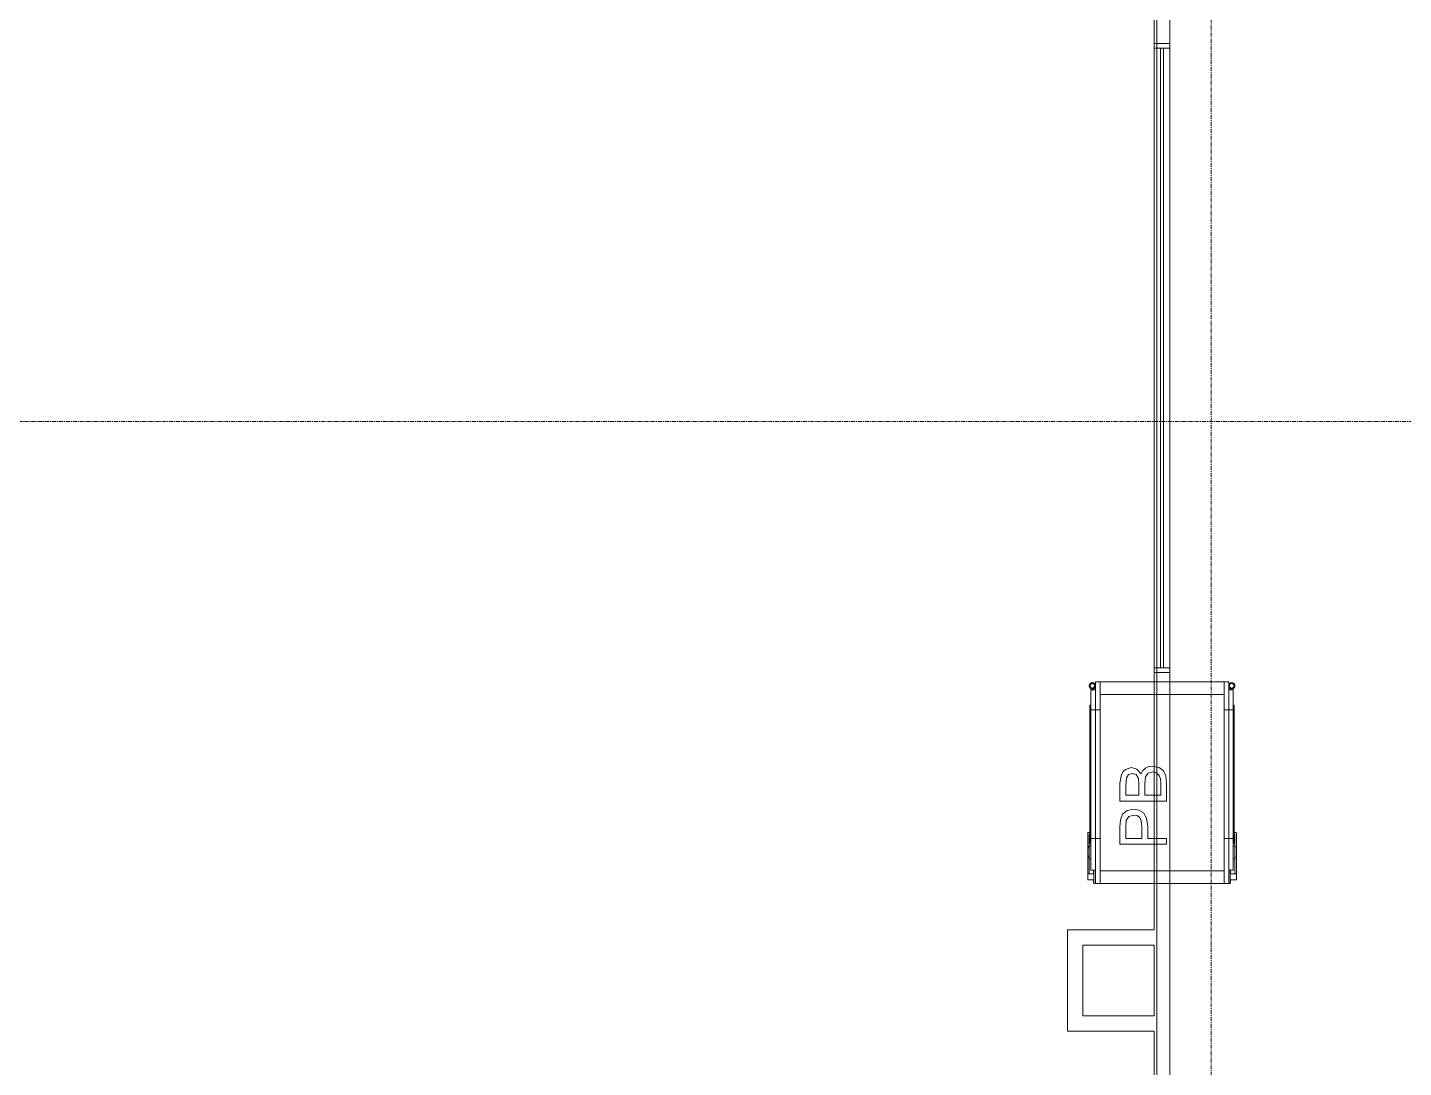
# Model space of a CAD drawing. Header units: millimetres. Extents: x -21807 to 26525, y -2564 to 60640.
# Drawn here: x -619 to 3822, y 49352 to 52708 of the extents above; entities that cross this region are included whole.
import ezdxf

# ---------------------------------------------------------------- set-up
doc = ezdxf.new("R2010")
doc.units = ezdxf.units.MM
doc.linetypes.add('Grid Line', pattern=[22.225, 12.7, -3.175, 3.175, -3.175])
for name, color, linetype, lineweight in [('A-DETL-THIN', 7, 'Continuous', 9), ('A-WALL', 7, 'Continuous', 9), ('S-GRID', 7, 'Continuous', 9)]:
    doc.layers.add(name, color=color, linetype=linetype, lineweight=lineweight)
doc.layers.add('A-GLAZ', color=7, linetype='Continuous', lineweight=9, true_color=0x00007f)

# ---------------------------------------------------------------- blocks, each defined once
blk = doc.blocks.new('AK_OViewTuongPanel - 2000x1200-V7-MẶT BẰNG PHÂN VÙNG ÁP SUẤT')
at = {"layer": 'A-GLAZ', "color": 9, "lineweight": 13, "true_color": 0xaaaad4}
for p, q in [((-1015, 25), (-1015, -16.4)), ((-1000, 25), (-1015, 25)), ((-1000, -16.4), (-1000, 25)), ((1000, 25), (-1000, 25)), ((1000, 5), (-1000, 5)), ((-1000, 5), (-1000, -5)), ((1015, 25), (1000, 25)), ((1000, 25), (1000, -16.4)), ((1000, -5), (1000, 5)), ((1015, -16.4), (1015, 25)), ((-1000, -5), (1000, -5))]:
    blk.add_line(p, q, dxfattribs=at)
at = {"layer": 'A-GLAZ', "color": 7, "lineweight": 13, "true_color": 0xececf5}
for p, q in [((-1015, -16.4), (-1015, 25)), ((-1000, -5), (-1000, 5)), ((-1000, 5), (-1000, -5)), ((1000, 5), (1000, -5)), ((1000, -5), (1000, 5)), ((1015, 25), (1015, -16.4)), ((-1000, -25), (-1015, -25)), ((-1000, -16.4), (-1000, -25)), ((1000, -25), (1000, -16.4)), ((1015, -25), (1000, -25))]:
    blk.add_line(p, q, dxfattribs=at)
at = {"layer": 'A-GLAZ', "color": 254, "lineweight": 13, "true_color": 0xe0e0ef}
for p, q in [((-1015, 25), (-1000, 25)), ((-1000, 25), (-1000, 5)), ((1000, 25), (1015, 25)), ((1000, 5), (1000, 25)), ((-1000, -5), (-1000, -16.4)), ((1000, -25), (-1000, -25)), ((1000, -16.4), (1000, -5))]:
    blk.add_line(p, q, dxfattribs=at)
at = {"layer": 'A-GLAZ', "color": 254, "lineweight": 13, "true_color": 0xcccce5}
for p, q in [((-1000, 25), (1000, 25)), ((-1000, 5), (1000, 5)), ((-1015, -16.4), (-1015, -25)), ((-1015, -25), (-1000, -25)), ((1000, -5), (-1000, -5)), ((-1000, -25), (-1000, -16.4)), ((-1000, -25), (1000, -25)), ((1000, -16.4), (1000, -25)), ((1000, -25), (1015, -25)), ((1015, -25), (1015, -16.4))]:
    blk.add_line(p, q, dxfattribs=at)
at = {"layer": 'A-GLAZ', "color": 7, "lineweight": 13, "true_color": 0xf3f3f9}
for p, q in [((-1015, -25), (-1015, -16.4)), ((1015, -16.4), (1015, -25))]:
    blk.add_line(p, q, dxfattribs=at)
blk = doc.blocks.new('Passbox - KT 500x500x400-V21-MẶT BẰNG PHÂN VÙNG ÁP SUẤT')
at = {"layer": 'A-GLAZ', "color": 254, "lineweight": 13, "true_color": 0xe0e0ef}
for p, q in [((-294.1, 240), (-314.1, 240)), ((-314.1, 220), (-314.1, 240)), ((-294.1, 240), (-294.1, 235)), ((-294.1, 240), (-163, 240)), ((-245.8, 235), (-294.1, 235)), ((-294.1, 235), (-294.1, 220)), ((-245.8, 230), (-282.6, 230)), ((-282.6, 220), (-282.6, 230)), ((-245.8, 235), (-203.4, 235)), ((-245.8, 230), (-245.8, 235)), ((-203.4, 230), (-245.8, 230)), ((-240.7, 236.3), (-242.1, 236.3)), ((-242.1, 236.3), (-240.7, 236.3)), ((-242.1, 235), (-242.1, 236.3)), ((-240.7, 235), (-242.1, 235)), ((-242.1, 235), (-240.7, 235)), ((-237.9, 236.3), (-240.7, 236.3)), ((-240.7, 236.3), (-237.9, 236.3)), ((-240.7, 235), (-240.7, 236.3)), ((-240.7, 235), (-240.7, 236.3)), ((-237.9, 235), (-240.7, 235)), ((-240.7, 235), (-237.9, 235)), ((-237.9, 236.3), (-236.5, 236.3)), ((-236.5, 236.3), (-237.9, 236.3)), ((-237.9, 236.3), (-237.9, 235)), ((-237.9, 235), (-237.9, 236.3)), ((-237.9, 235), (-236.5, 235)), ((-236.5, 235), (-237.9, 235)), ((-236.5, 235), (-236.5, 236.3)), ((-210.3, 236.3), (-211.8, 236.3)), ((-211.8, 236.3), (-210.3, 236.3)), ((-211.8, 235), (-211.8, 236.3)), ((-210.3, 235), (-211.8, 235)), ((-211.8, 235), (-210.3, 235)), ((-210.3, 236.3), (-207.5, 236.3)), ((-207.5, 236.3), (-210.3, 236.3)), ((-210.3, 236.3), (-210.3, 235)), ((-210.3, 235), (-210.3, 236.3)), ((-210.3, 235), (-207.5, 235)), ((-207.5, 235), (-210.3, 235)), ((-207.5, 236.3), (-206.1, 236.3)), ((-206.1, 236.3), (-207.5, 236.3)), ((-207.5, 235), (-207.5, 236.3)), ((-207.5, 235), (-207.5, 236.3)), ((-207.5, 235), (-206.1, 235)), ((-206.1, 235), (-207.5, 235)), ((-206.1, 235), (-206.1, 236.3)), ((-168, 235), (-203.4, 235)), ((-203.4, 235), (-203.4, 230)), ((-193, 230), (-203.4, 230)), ((-195, 230), (-177.4, 230)), ((-195, 230), (-193, 230)), ((-187, 233), (-193, 233)), ((-180.3, 233), (-187, 233)), ((-178.5, 233), (-180, 233)), ((-180, 233), (-178.5, 233)), ((-180, 232.2), (-180, 200)), ((-157.5, 233), (-177.7, 233)), ((-177.7, 233), (-174, 233)), ((-177.4, 230), (-165, 230)), ((-174, 233), (-157.5, 233)), ((-165, 230), (-150.5, 230)), ((-161, 238), (-161, 233)), ((-135, 233), (-157.5, 233)), ((-157.5, 233), (-146.6, 233)), ((-150.5, 230), (-135, 230)), ((-146.6, 233), (-135, 233)), ((-135, 233), (190, 233)), ((190, 233), (-135, 233)), ((190, 230), (-135, 230)), ((232.7, 233), (190, 233)), ((190, 233), (201.6, 233)), ((190, 230), (205.5, 230)), ((201.6, 233), (232.7, 233)), ((205.5, 230), (220, 230)), ((220, 230), (250, 230)), ((235, 233), (233.5, 233)), ((233.5, 233), (235, 233)), ((235, 230.8), (235, 233)), ((235, 200), (235, 230)), ((248, 233), (235.3, 233)), ((248, 230), (250, 230)), ((300, 230), (248, 230)), ((300, 230), (300, 215)), ((-314.1, 220), (-325, 220)), ((-325, 215), (-325, 220)), ((-282.6, 215), (-325, 215)), ((-325, 200), (-325, 215)), ((-325, 200), (-325, 25)), ((-320.7, 220), (-322.1, 220)), ((-322.1, 220), (-320.7, 220)), ((-320.7, 220), (-322.1, 220)), ((-322.1, 220), (-320.7, 220)), ((-317.9, 220), (-320.7, 220)), ((-320.7, 220), (-317.9, 220)), ((-317.9, 220), (-320.7, 220)), ((-320.7, 220), (-317.9, 220)), ((-317.9, 220), (-316.5, 220)), ((-316.5, 220), (-317.9, 220)), ((-317.9, 220), (-316.5, 220)), ((-316.5, 220), (-317.9, 220)), ((-294.1, 220), (-314.1, 220)), ((-282.6, 220), (-294.1, 220)), ((-290.3, 220), (-291.8, 220)), ((-291.8, 220), (-290.3, 220)), ((-290.3, 220), (-291.8, 220)), ((-291.8, 220), (-290.3, 220)), ((-290.3, 220), (-287.5, 220)), ((-287.5, 220), (-290.3, 220)), ((-290.3, 220), (-287.5, 220)), ((-287.5, 220), (-290.3, 220)), ((-287.5, 220), (-286.1, 220)), ((-286.1, 220), (-287.5, 220)), ((-287.5, 220), (-286.1, 220)), ((-286.1, 220), (-287.5, 220)), ((-285, 200), (-285, 25)), ((-285, 200), (-285, 25)), ((-282.6, 215), (-282.6, 220)), ((300, 215), (-282.6, 215)), ((285, 200), (285, 25)), ((285, 25), (285, 200)), ((325, 215), (300, 215)), ((325, 215), (325, 200)), ((325, 200), (325, 25)), ((-198.5, 25), (-198.5, 135.8)), ((-198.5, 135.8), (-142.7, 135.8)), ((-142.7, 135.8), (-120.2, 134.4)), ((-120.2, 134.4), (-101.9, 127.4)), ((-59.6, 25), (-59.6, 135.8)), ((-59.6, 135.8), (-2.1, 135.8)), ((-2.1, 135.8), (26, 131.4)), ((-140.8, 117), (-179.7, 117)), ((-179.7, 117), (-179.7, 65.2)), ((-121.9, 115.7), (-140.8, 117)), ((-109.2, 107.2), (-121.9, 115.7)), ((-104.4, 91.6), (-109.2, 107.2)), ((-106.4, 80.5), (-104.4, 91.6)), ((-101.9, 127.4), (-90, 112.8)), ((-90, 112.8), (-85.5, 92.3)), ((-85.5, 92.3), (-88.6, 74.5)), ((-9, 117), (-40.8, 117)), ((-40.8, 117), (-40.8, 74.6)), ((15.2, 115), (-9, 117)), ((26, 107.8), (15.2, 115)), ((25.8, 83.2), (29.8, 95.5)), ((26, 131.4), (35.5, 125.8)), ((29.8, 95.5), (26, 107.8)), ((35.5, 125.8), (42.7, 117.8)), ((42.7, 117.8), (48.7, 98.5)), ((48.7, 98.5), (43.6, 80.9)), ((-179.7, 65.2), (-140.3, 65.2)), ((-141.4, 46.4), (-179.7, 46.4)), ((-179.7, 46.4), (-179.7, 25)), ((-114.7, 49.7), (-141.4, 46.4)), ((-140.3, 65.2), (-123.6, 66.9)), ((-123.6, 66.9), (-112.6, 72.1)), ((-97.7, 59.7), (-114.7, 49.7)), ((-112.6, 72.1), (-106.4, 80.5)), ((-88.6, 74.5), (-97.7, 59.7)), ((-40.8, 74.6), (-6.4, 74.6)), ((-4, 55.8), (-40.8, 55.8)), ((-40.8, 55.8), (-40.8, 25)), ((-6.4, 74.6), (13.7, 76.3)), ((19.3, 53.3), (-4, 55.8)), ((13.7, 76.3), (25.8, 83.2)), ((30.9, 44.5), (19.3, 53.3)), ((43.6, 80.9), (28.3, 67.6)), ((28.3, 67.6), (39, 62)), ((34.5, 29.9), (30.9, 44.5)), ((39, 62), (46.9, 53.5)), ((46.9, 53.5), (51.8, 42.7)), ((-325, 16.4), (-325, 25)), ((-325, 16), (-325, -25)), ((-285, 16.4), (-285, -25)), ((-285, 16.4), (-285, -25)), ((-198.5, 25), (-198.5, 16.4)), ((-198.5, -14.8), (-198.5, 16.4)), ((-179.7, 16.4), (-179.7, 25)), ((-179.7, 16.4), (-179.7, -14.8)), ((-59.6, 25), (-59.6, 16.4)), ((-59.6, -14.8), (-59.6, 16.4)), ((-40.8, 16.4), (-40.8, 25)), ((-40.8, 16.4), (-40.8, 4)), ((-40.8, 4), (-2.2, 4)), ((-2.2, 4), (11.8, 4.7)), ((11.8, 4.7), (23.6, 8.8)), ((23.6, 8.8), (30.7, 16.4)), ((33.4, 25), (31.5, 17.2)), ((33.4, 25), (34.5, 29.9)), ((48.9, 9.8), (38, -4.6)), ((50.4, 16.4), (48.9, 9.8)), ((50.4, 16.4), (52.3, 25)), ((51.8, 42.7), (53.4, 30.1)), ((53.4, 30.1), (52.3, 25)), ((285, 16.4), (285, -25)), ((285, -25), (285, 16.4)), ((325, 25), (325, 16.4)), ((325, 16.4), (325, -25)), ((-179.7, -14.8), (-198.5, -14.8)), ((-2.6, -14.8), (-59.6, -14.8)), ((21.6, -12.2), (-2.6, -14.8)), ((38, -4.6), (21.6, -12.2)), ((-285, -200), (-325, -200)), ((-325, -200), (-285, -200)), ((-282.6, -215), (-325, -215)), ((-325, -215), (-180, -215)), ((-294.1, -220), (-314.1, -220)), ((-314.1, -220), (-294.1, -220)), ((-285, -200), (285, -200)), ((-180, -200), (-285, -200)), ((-282.6, -215), (-282.6, -220)), ((-180, -215), (-282.6, -215)), ((-282.6, -215), (-282.6, -220)), ((-178.5, -200), (-180, -200)), ((-180, -200), (-135, -200)), ((-180, -215), (-174, -215)), ((-135, -215), (-180, -215)), ((-157.5, -200), (-178.5, -200)), ((-174, -215), (-135, -215)), ((-135, -200), (-157.5, -200)), ((-135, -200), (190, -200)), ((190, -200), (-135, -200)), ((190, -215), (-135, -215)), ((-135, -215), (190, -215)), ((221.8, -200), (190, -200)), ((190, -200), (235, -200)), ((190, -215), (221.8, -215)), ((235, -215), (190, -215)), ((233.5, -200), (221.8, -200)), ((221.8, -215), (233.5, -215)), ((235, -200), (233.5, -200)), ((233.5, -215), (235, -215)), ((285, -200), (235, -200)), ((300, -215), (235, -215)), ((235, -215), (300, -215)), ((325, -200), (285.2, -200)), ((285.2, -200), (325, -200)), ((-294.1, -240), (-294.1, -235)), ((-294.1, -235), (-294.1, -240)), ((-203.4, -230), (-245.8, -230)), ((-245.8, -230), (-203.4, -230)), ((-245.8, -235), (-203.4, -235)), ((-245.8, -235), (-203.4, -235)), ((-240.7, -235), (-242.1, -235)), ((-242.1, -235), (-240.7, -235)), ((-237.9, -235), (-240.7, -235)), ((-240.7, -235), (-237.9, -235)), ((-237.9, -235), (-236.5, -235)), ((-236.5, -235), (-237.9, -235)), ((-210.3, -235), (-211.8, -235)), ((-211.8, -235), (-210.3, -235)), ((-210.3, -235), (-207.5, -235)), ((-207.5, -235), (-210.3, -235)), ((-207.5, -235), (-206.1, -235)), ((-206.1, -235), (-207.5, -235)), ((-180.3, -230), (-193, -230)), ((-193, -230), (-180, -230)), ((-180.3, -233), (-178.6, -233)), ((-180, -230), (-178.5, -230)), ((-178.5, -230), (-180, -230)), ((-180, -233), (-178.5, -233)), ((-178.5, -233), (-180, -233)), ((-177.7, -230), (-174, -230)), ((-174, -230), (-177.7, -230)), ((-177.7, -233), (-165.5, -233)), ((-165.5, -233), (-177.7, -233)), ((-174, -230), (-135, -230)), ((-135, -230), (-174, -230)), ((-166, -230.2), (-166, -233)), ((-161.2, -233), (-135, -233)), ((-135, -233), (-161.2, -233)), ((-161, -232.2), (-161, -230)), ((190, -230), (-135, -230)), ((-135, -230), (190, -230)), ((-135, -233), (190, -233)), ((190, -233), (-135, -233)), ((190, -230), (232.7, -230)), ((221.8, -230), (190, -230)), ((190, -233), (232.7, -233)), ((232.7, -233), (190, -233)), ((232.7, -230), (221.8, -230)), ((233.5, -230), (235, -230)), ((235, -230), (233.5, -230)), ((233.5, -233), (235, -233)), ((235, -233), (233.5, -233)), ((233.6, -233), (235.3, -233)), ((235, -230), (248, -230)), ((248, -230), (235.3, -230))]:
    blk.add_line(p, q, dxfattribs=at)
at = {"layer": 'A-GLAZ', "color": 254, "lineweight": 13, "true_color": 0xcccce5}
for p, q in [((-314.1, 240), (-294.1, 240)), ((-314.1, 220), (-314.1, 240)), ((-163, 240), (-294.1, 240)), ((-294.1, 220), (-294.1, 240)), ((-294.1, 235), (-245.8, 235)), ((-282.6, 230), (300, 230)), ((-282.6, 215), (-282.6, 230)), ((-245.8, 235), (-203.4, 235)), ((-245.8, 230), (-245.8, 235)), ((-240.7, 236.3), (-242.1, 236.3)), ((-242.1, 236.3), (-240.7, 236.3)), ((-242.1, 235), (-242.1, 236.3)), ((-237.9, 236.3), (-240.7, 236.3)), ((-240.7, 236.3), (-237.9, 236.3)), ((-240.7, 235), (-240.7, 236.3)), ((-240.7, 235), (-240.7, 236.3)), ((-237.9, 236.3), (-236.5, 236.3)), ((-236.5, 236.3), (-237.9, 236.3)), ((-237.9, 236.3), (-237.9, 235)), ((-237.9, 235), (-237.9, 236.3)), ((-236.5, 235), (-236.5, 236.3)), ((-210.3, 236.3), (-211.8, 236.3)), ((-211.8, 236.3), (-210.3, 236.3)), ((-211.8, 235), (-211.8, 236.3)), ((-210.3, 236.3), (-207.5, 236.3)), ((-207.5, 236.3), (-210.3, 236.3)), ((-210.3, 236.3), (-210.3, 235)), ((-210.3, 235), (-210.3, 236.3)), ((-207.5, 236.3), (-206.1, 236.3)), ((-206.1, 236.3), (-207.5, 236.3)), ((-207.5, 235), (-207.5, 236.3)), ((-207.5, 235), (-207.5, 236.3)), ((-206.1, 235), (-206.1, 236.3)), ((-203.4, 235), (-168, 235)), ((-203.4, 230), (-203.4, 235)), ((-195, 233), (-195, 230)), ((-193, 233), (-195, 233)), ((-135, 233), (-195, 233)), ((-161, 233), (-161, 238)), ((-135, 233), (190, 233)), ((250, 233), (190, 233)), ((250, 233), (248, 233)), ((250, 230), (250, 233)), ((300, 215), (300, 230)), ((-325, 220), (-282.6, 220)), ((-325, 215), (-325, 220)), ((-325, 215), (325, 215)), ((-325, 200), (-325, 215)), ((325, 200), (-325, 200)), ((-325, 25), (-325, 200)), ((-325, 200), (325, 200)), ((-320.7, 221.3), (-322.1, 221.3)), ((-322.1, 221.3), (-320.7, 221.3)), ((-320.7, 221.3), (-322.1, 221.3)), ((-322.1, 221.3), (-320.7, 221.3)), ((-322.1, 220), (-322.1, 221.3)), ((-322.1, 220), (-322.1, 221.3)), ((-317.9, 221.3), (-320.7, 221.3)), ((-320.7, 221.3), (-317.9, 221.3)), ((-317.9, 221.3), (-320.7, 221.3)), ((-320.7, 221.3), (-317.9, 221.3)), ((-320.7, 220), (-320.7, 221.3)), ((-320.7, 220), (-320.7, 221.3)), ((-320.7, 220), (-320.7, 221.3)), ((-320.7, 220), (-320.7, 221.3)), ((-317.9, 221.3), (-316.5, 221.3)), ((-316.5, 221.3), (-317.9, 221.3)), ((-317.9, 221.3), (-316.5, 221.3)), ((-316.5, 221.3), (-317.9, 221.3)), ((-317.9, 221.3), (-317.9, 220)), ((-317.9, 220), (-317.9, 221.3)), ((-317.9, 221.3), (-317.9, 220)), ((-317.9, 220), (-317.9, 221.3)), ((-316.5, 220), (-316.5, 221.3)), ((-316.5, 220), (-316.5, 221.3)), ((-290.3, 221.3), (-291.8, 221.3)), ((-291.8, 221.3), (-290.3, 221.3)), ((-290.3, 221.3), (-291.8, 221.3)), ((-291.8, 221.3), (-290.3, 221.3)), ((-291.8, 220), (-291.8, 221.3)), ((-291.8, 220), (-291.8, 221.3)), ((-290.3, 221.3), (-287.5, 221.3)), ((-287.5, 221.3), (-290.3, 221.3)), ((-290.3, 221.3), (-287.5, 221.3)), ((-287.5, 221.3), (-290.3, 221.3)), ((-290.3, 221.3), (-290.3, 220)), ((-290.3, 220), (-290.3, 221.3)), ((-290.3, 221.3), (-290.3, 220)), ((-290.3, 220), (-290.3, 221.3)), ((-287.5, 221.3), (-286.1, 221.3)), ((-286.1, 221.3), (-287.5, 221.3)), ((-287.5, 221.3), (-286.1, 221.3)), ((-286.1, 221.3), (-287.5, 221.3)), ((-287.5, 220), (-287.5, 221.3)), ((-287.5, 220), (-287.5, 221.3)), ((-287.5, 220), (-287.5, 221.3)), ((-287.5, 220), (-287.5, 221.3)), ((-286.1, 220), (-286.1, 221.3)), ((-286.1, 220), (-286.1, 221.3)), ((325, 200), (325, 215)), ((325, 200), (325, 25)), ((-142.7, 135.8), (-198.5, 135.8)), ((-198.5, 135.8), (-198.5, 25)), ((-120.2, 134.4), (-142.7, 135.8)), ((-101.9, 127.4), (-120.2, 134.4)), ((-2.1, 135.8), (-59.6, 135.8)), ((-59.6, 135.8), (-59.6, 25)), ((26, 131.4), (-2.1, 135.8)), ((-179.7, 65.2), (-179.7, 117)), ((-179.7, 117), (-140.8, 117)), ((-140.8, 117), (-121.9, 115.7)), ((-121.9, 115.7), (-109.2, 107.2)), ((-109.2, 107.2), (-104.4, 91.6)), ((-104.4, 91.6), (-106.4, 80.5)), ((-90, 112.8), (-101.9, 127.4)), ((-85.5, 92.3), (-90, 112.8)), ((-88.6, 74.5), (-85.5, 92.3)), ((-40.8, 74.6), (-40.8, 117)), ((-40.8, 117), (-9, 117)), ((-9, 117), (15.2, 115)), ((15.2, 115), (26, 107.8)), ((29.8, 95.5), (25.8, 83.2)), ((35.5, 125.8), (26, 131.4)), ((26, 107.8), (29.8, 95.5)), ((42.7, 117.8), (35.5, 125.8)), ((48.7, 98.5), (42.7, 117.8)), ((43.6, 80.9), (48.7, 98.5)), ((-140.3, 65.2), (-179.7, 65.2)), ((-179.7, 25), (-179.7, 46.4)), ((-179.7, 46.4), (-141.4, 46.4)), ((-141.4, 46.4), (-114.7, 49.7)), ((-123.6, 66.9), (-140.3, 65.2)), ((-112.6, 72.1), (-123.6, 66.9)), ((-114.7, 49.7), (-97.7, 59.7)), ((-106.4, 80.5), (-112.6, 72.1)), ((-97.7, 59.7), (-88.6, 74.5)), ((-6.4, 74.6), (-40.8, 74.6)), ((-40.8, 25), (-40.8, 55.8)), ((-40.8, 55.8), (-4, 55.8)), ((13.7, 76.3), (-6.4, 74.6)), ((-4, 55.8), (19.3, 53.3)), ((25.8, 83.2), (13.7, 76.3)), ((19.3, 53.3), (30.9, 44.5)), ((28.3, 67.6), (43.6, 80.9)), ((39, 62), (28.3, 67.6)), ((30.9, 44.5), (34.5, 29.9)), ((46.9, 53.5), (39, 62)), ((51.8, 42.7), (46.9, 53.5)), ((-325, -25), (-325, 16)), ((-198.5, 16.4), (-198.5, -14.8)), ((-179.7, -14.8), (-179.7, 16.4)), ((-59.6, 16.4), (-59.6, -14.8)), ((-40.8, 4), (-40.8, 16.4)), ((-2.2, 4), (-40.8, 4)), ((11.8, 4.7), (-2.2, 4)), ((23.6, 8.8), (11.8, 4.7)), ((30.7, 16.4), (23.6, 8.8)), ((34.5, 29.9), (33.4, 25)), ((38, -4.6), (48.9, 9.8)), ((48.9, 9.8), (50.4, 16.4)), ((53.4, 30.1), (51.8, 42.7)), ((52.3, 25), (53.4, 30.1)), ((325, 16.4), (325, -25)), ((-325, -25), (-325, -200)), ((-285, -25), (-285, -200)), ((-285, -25), (-285, -200)), ((-198.5, -14.8), (-179.7, -14.8)), ((-59.6, -14.8), (-2.6, -14.8)), ((-2.6, -14.8), (21.6, -12.2)), ((21.6, -12.2), (38, -4.6)), ((285, -25), (285, -200)), ((285, -200), (285, -25)), ((325, -25), (325, -200)), ((-325, -200), (-325, -215)), ((-325, -215), (-282.6, -215)), ((-325, -215), (-325, -220)), ((-325, -220), (-314.1, -220)), ((-320.7, -220), (-322.1, -220)), ((-322.1, -220), (-320.7, -220)), ((-320.7, -220), (-322.1, -220)), ((-322.1, -220), (-320.7, -220)), ((-317.9, -220), (-320.7, -220)), ((-320.7, -220), (-317.9, -220)), ((-317.9, -220), (-320.7, -220)), ((-320.7, -220), (-317.9, -220)), ((-317.9, -220), (-316.5, -220)), ((-316.5, -220), (-317.9, -220)), ((-317.9, -220), (-316.5, -220)), ((-316.5, -220), (-317.9, -220)), ((-314.1, -220), (-294.1, -220)), ((-314.1, -220), (-314.1, -240)), ((-294.1, -220), (-294.1, -235)), ((-294.1, -220), (-282.6, -220)), ((-290.3, -220), (-291.8, -220)), ((-291.8, -220), (-290.3, -220)), ((-290.3, -220), (-291.8, -220)), ((-291.8, -220), (-290.3, -220)), ((-290.3, -220), (-287.5, -220)), ((-287.5, -220), (-290.3, -220)), ((-290.3, -220), (-287.5, -220)), ((-287.5, -220), (-290.3, -220)), ((-287.5, -220), (-286.1, -220)), ((-286.1, -220), (-287.5, -220)), ((-287.5, -220), (-286.1, -220)), ((-286.1, -220), (-287.5, -220)), ((-282.6, -220), (-282.6, -215)), ((-282.6, -215), (300, -215)), ((-282.6, -220), (-282.6, -230)), ((-180, -200), (-180, -230)), ((235, -232.2), (235, -200)), ((300, -215), (300, -230)), ((300, -215), (325, -215)), ((325, -200), (325, -215)), ((-314.1, -240), (-294.1, -240)), ((-294.1, -235), (-245.8, -235)), ((-294.1, -235), (-294.1, -240)), ((-163, -240), (-294.1, -240)), ((-282.6, -230), (-245.8, -230)), ((-245.8, -230), (-203.4, -230)), ((-245.8, -230), (-245.8, -235)), ((-203.4, -235), (-245.8, -235)), ((-240.7, -235), (-242.1, -235)), ((-242.1, -235), (-240.7, -235)), ((-242.1, -235), (-242.1, -236.3)), ((-240.7, -236.3), (-242.1, -236.3)), ((-242.1, -236.3), (-240.7, -236.3)), ((-237.9, -235), (-240.7, -235)), ((-240.7, -235), (-237.9, -235)), ((-240.7, -235), (-240.7, -236.3)), ((-240.7, -235), (-240.7, -236.3)), ((-237.9, -236.3), (-240.7, -236.3)), ((-240.7, -236.3), (-237.9, -236.3)), ((-237.9, -235), (-236.5, -235)), ((-236.5, -235), (-237.9, -235)), ((-237.9, -236.3), (-237.9, -235)), ((-237.9, -235), (-237.9, -236.3)), ((-237.9, -236.3), (-236.5, -236.3)), ((-236.5, -236.3), (-237.9, -236.3)), ((-236.5, -235), (-236.5, -236.3)), ((-210.3, -235), (-211.8, -235)), ((-211.8, -235), (-210.3, -235)), ((-211.8, -235), (-211.8, -236.3)), ((-210.3, -236.3), (-211.8, -236.3)), ((-211.8, -236.3), (-210.3, -236.3)), ((-210.3, -235), (-207.5, -235)), ((-207.5, -235), (-210.3, -235)), ((-210.3, -236.3), (-210.3, -235)), ((-210.3, -235), (-210.3, -236.3)), ((-210.3, -236.3), (-207.5, -236.3)), ((-207.5, -236.3), (-210.3, -236.3)), ((-207.5, -235), (-206.1, -235)), ((-206.1, -235), (-207.5, -235)), ((-207.5, -235), (-207.5, -236.3)), ((-207.5, -235), (-207.5, -236.3)), ((-207.5, -236.3), (-206.1, -236.3)), ((-206.1, -236.3), (-207.5, -236.3)), ((-206.1, -235), (-206.1, -236.3)), ((-203.4, -230), (-203.4, -235)), ((-203.4, -230), (-193, -230)), ((-203.4, -235), (-168, -235)), ((-193, -230), (-195, -230)), ((-135, -230), (-195, -230)), ((-193, -233), (-180.3, -233)), ((-180, -230.8), (-180, -233)), ((-180, -233), (-178.5, -233)), ((-178.5, -233), (-180, -233)), ((-177.7, -233), (-135, -233)), ((-135, -233), (-177.7, -233)), ((-161, -233), (-161, -238)), ((-135, -230), (190, -230)), ((190, -233), (-135, -233)), ((-135, -233), (190, -233)), ((250, -230), (190, -230)), ((190, -233), (232.7, -233)), ((232.7, -233), (190, -233)), ((233.5, -233), (235, -233)), ((235, -233), (233.5, -233)), ((235.3, -233), (248, -233)), ((250, -230), (248, -230)), ((248, -230), (300, -230))]:
    blk.add_line(p, q, dxfattribs=at)
at = {"layer": 'A-GLAZ', "color": 7, "lineweight": 13, "true_color": 0xececf5}
for p, q in [((-294.1, 235), (-294.1, 240)), ((-294.1, 240), (-294.1, 235)), ((-203.4, 235), (-245.8, 235)), ((-203.4, 235), (-245.8, 235)), ((-245.8, 230), (-203.4, 230)), ((-203.4, 230), (-245.8, 230)), ((-240.7, 235), (-242.1, 235)), ((-242.1, 235), (-240.7, 235)), ((-237.9, 235), (-240.7, 235)), ((-240.7, 235), (-237.9, 235)), ((-237.9, 235), (-236.5, 235)), ((-236.5, 235), (-237.9, 235)), ((-210.3, 235), (-211.8, 235)), ((-211.8, 235), (-210.3, 235)), ((-210.3, 235), (-207.5, 235)), ((-207.5, 235), (-210.3, 235)), ((-207.5, 235), (-206.1, 235)), ((-206.1, 235), (-207.5, 235)), ((-193, 230), (-187, 230)), ((-180, 230), (-193, 230)), ((-187, 230), (-180.3, 230)), ((-178.6, 233), (-180.3, 233)), ((-178.5, 233), (-180, 233)), ((-180, 233), (-178.5, 233)), ((-178.5, 230), (-180, 230)), ((-180, 230), (-178.5, 230)), ((-174, 233), (-177.7, 233)), ((-177.7, 233), (-165.5, 233)), ((-157.5, 230), (-177.7, 230)), ((-177.7, 230), (-146.6, 230)), ((-165.5, 233), (-174, 233)), ((-166, 232.8), (-166, 230)), ((-157.5, 233), (-161.2, 233)), ((-161.2, 233), (-135, 233)), ((-161, 230.8), (-161, 233)), ((-146.6, 233), (-157.5, 233)), ((-135, 230), (-157.5, 230)), ((-135, 233), (-146.6, 233)), ((-146.6, 230), (-135, 230)), ((190, 233), (-135, 233)), ((-135, 233), (190, 233)), ((-135, 230), (190, 230)), ((190, 230), (-135, 230)), ((212.5, 233), (190, 233)), ((190, 233), (229, 233)), ((229, 230), (190, 230)), ((190, 230), (232.7, 230)), ((221.8, 233), (212.5, 233)), ((232.7, 233), (221.8, 233)), ((229, 233), (232.7, 233)), ((232.7, 230), (229, 230)), ((235, 233), (233.5, 233)), ((233.5, 233), (235, 233)), ((235, 230), (233.5, 230)), ((233.5, 230), (235, 230)), ((235.3, 233), (233.6, 233)), ((248, 230), (235, 230)), ((235.3, 230), (242, 230)), ((242, 230), (248, 230)), ((-325, 215), (-282.6, 215)), ((-180, 215), (-325, 215)), ((-325, 200), (-285, 200)), ((-325, 200), (-285, 200)), ((-314.1, 220), (-294.1, 220)), ((-294.1, 220), (-314.1, 220)), ((285, 200), (-285, 200)), ((-180, 200), (-285, 200)), ((-282.6, 220), (-282.6, 215)), ((-282.6, 215), (-282.6, 220)), ((-282.6, 215), (-180, 215)), ((-174, 215), (-180, 215)), ((-180, 215), (-178.5, 215)), ((-180, 200), (-174, 200)), ((-178.5, 200), (-180, 200)), ((-178.5, 215), (-174, 215)), ((-166.8, 200), (-178.5, 200)), ((-157.5, 215), (-174, 215)), ((-174, 215), (-166.8, 215)), ((-174, 200), (-166.8, 200)), ((-166.8, 215), (-157.5, 215)), ((-166.8, 200), (-135, 200)), ((-146.6, 200), (-166.8, 200)), ((-146.6, 215), (-157.5, 215)), ((-157.5, 215), (-135, 215)), ((-135, 215), (-146.6, 215)), ((-135, 200), (-146.6, 200)), ((-135, 215), (190, 215)), ((190, 215), (-135, 215)), ((190, 200), (-135, 200)), ((-135, 200), (190, 200)), ((235, 215), (190, 215)), ((190, 215), (201.6, 215)), ((190, 200), (201.6, 200)), ((201.6, 200), (190, 200)), ((201.6, 215), (233.5, 215)), ((201.6, 200), (221.8, 200)), ((212.5, 200), (201.6, 200)), ((233.5, 200), (212.5, 200)), ((221.8, 200), (229, 200)), ((229, 200), (233.5, 200)), ((233.5, 215), (235, 215)), ((233.5, 200), (235, 200)), ((235, 200), (233.5, 200)), ((235, 215), (300, 215)), ((300, 215), (235, 215)), ((285, 200), (235, 200)), ((285.2, 200), (325, 200)), ((285.2, 200), (325, 200)), ((-325, 25), (-325, 16.4)), ((-285, 25), (-285, 16.4)), ((-285, 25), (-285, 16.4)), ((-198.5, 16.4), (-198.5, 25)), ((-179.7, 25), (-179.7, 16.4)), ((-59.6, 16.4), (-59.6, 25)), ((-40.8, 25), (-40.8, 16.4)), ((31.5, 17.2), (33.4, 25)), ((52.3, 25), (50.4, 16.4)), ((285, 25), (285, 16.4)), ((285, 16.4), (285, 25)), ((325, 25), (325, 16.4)), ((-180, -200), (-285, -200)), ((-285, -200), (-180, -200)), ((-178.5, -200), (-180, -200)), ((-180, -200), (-135, -200)), ((-174, -200), (-178.5, -200)), ((-178.5, -215), (-174, -215)), ((-135, -215), (-178.5, -215)), ((-157.5, -200), (-174, -200)), ((-174, -215), (-166.8, -215)), ((-166.8, -215), (-157.5, -215)), ((-146.6, -200), (-157.5, -200)), ((-157.5, -215), (-146.6, -215)), ((-135, -200), (-146.6, -200)), ((-146.6, -215), (-135, -215)), ((190, -200), (-135, -200)), ((-135, -200), (190, -200)), ((-135, -215), (190, -215)), ((190, -215), (-135, -215)), ((201.6, -200), (190, -200)), ((190, -200), (201.6, -200)), ((190, -215), (201.6, -215)), ((229, -215), (190, -215)), ((212.5, -200), (201.6, -200)), ((201.6, -200), (212.5, -200)), ((201.6, -215), (221.8, -215)), ((229, -200), (212.5, -200)), ((212.5, -200), (235, -200)), ((221.8, -215), (233.5, -215)), ((233.5, -200), (229, -200)), ((233.5, -215), (229, -215)), ((235, -200), (233.5, -200)), ((285, -200), (235, -200)), ((235, -200), (285, -200)), ((-180, -230), (-178.5, -230)), ((-178.5, -230), (-180, -230)), ((-177.7, -230), (-174, -230)), ((-174, -230), (-177.7, -230)), ((-177.4, -233), (-165.4, -233)), ((-173.4, -230), (-166.8, -230)), ((-166.8, -230), (-173.4, -230)), ((-166, -233), (-166, -230.2)), ((-165.2, -233), (-161.2, -233)), ((-161.2, -233), (-165.2, -233)), ((-161, -230), (-165, -230)), ((-161.2, -230), (-157.5, -230)), ((-157.5, -230), (-161.2, -230)), ((-161.2, -233), (-150.5, -233)), ((-161, -230), (-161, -232.2)), ((-156.6, -230), (-146.6, -230)), ((-146.6, -230), (-156.6, -230)), ((-150.5, -233), (-135, -233)), ((-145.6, -230), (-135, -230)), ((-135, -230), (-145.6, -230)), ((-135, -230), (190, -230)), ((190, -230), (-135, -230)), ((-135, -233), (190, -233)), ((190, -233), (205.5, -233)), ((191.1, -230), (201.6, -230)), ((201.6, -230), (191.1, -230)), ((202.7, -230), (212.5, -230)), ((212.5, -230), (202.7, -230)), ((205.5, -233), (220, -233)), ((213.4, -230), (221.8, -230)), ((221.8, -230), (213.4, -230)), ((220, -233), (232.4, -233)), ((222.6, -230), (229, -230)), ((229, -230), (222.6, -230)), ((229.5, -230), (232.7, -230)), ((232.7, -230), (229.5, -230)), ((233.7, -230), (235, -230)), ((235, -230), (233.7, -230))]:
    blk.add_line(p, q, dxfattribs=at)
at = {"layer": 'A-GLAZ', "color": 7, "lineweight": 13, "true_color": 0xf7f7fb}
for p, q in [((-180.3, 230), (-178.8, 230)), ((-178.6, 230), (-180, 230)), ((-161.2, 230), (-165.2, 230)), ((-165.2, 230), (-161.2, 230)), ((-161.2, 233), (-165, 233)), ((-161, 230), (-165, 230)), ((234.9, 230), (233.5, 230)), ((233.6, 230), (235.2, 230)), ((235, 200), (-180, 200)), ((235, -200), (-180, -200)), ((-180, -200), (235, -200)), ((233.5, -215), (-178.5, -215)), ((-178.5, -215), (233.5, -215)), ((-174.2, -230), (-177.4, -230)), ((-177.4, -230), (-174, -230)), ((-167, -230), (-173.6, -230)), ((-173.3, -230), (-166.8, -230)), ((-157.7, -230), (-161.2, -230)), ((-161, -230), (-157.5, -230)), ((-146.7, -230), (-156.7, -230)), ((-156.5, -230), (-146.6, -230)), ((-135, -230), (-145.7, -230)), ((-145.6, -230), (190, -230)), ((190, -230), (-135, -230)), ((201.7, -230), (191.1, -230)), ((191.1, -230), (201.6, -230)), ((202.6, -230), (212.5, -230)), ((212.7, -230), (202.7, -230)), ((213.3, -230), (221.8, -230)), ((222, -230), (213.5, -230)), ((222.5, -230), (229, -230)), ((229.2, -230), (222.7, -230)), ((229.4, -230), (232.4, -230)), ((232.4, -230), (229.6, -230))]:
    blk.add_line(p, q, dxfattribs=at)
at = {"layer": 'A-GLAZ', "color": 7, "lineweight": 13, "true_color": 0xf3f3f9}
for p, q in [((-178.7, 230), (-180, 230)), ((-180, 230), (-178.7, 230)), ((-174.5, 230), (-177.7, 230)), ((-177.7, 230), (-174.5, 230)), ((-165.4, 233), (-177.4, 233)), ((-167.6, 230), (-174, 230)), ((-174, 230), (-167.6, 230)), ((-166, 230), (-166, 232.8)), ((-161.2, 233), (-165.2, 233)), ((-165.2, 233), (-161.2, 233)), ((-165, 230), (-161, 230)), ((-135, 233), (-161.2, 233)), ((-158.4, 230), (-161.2, 230)), ((-161.2, 230), (-158.4, 230)), ((-161, 233), (-161, 230.8)), ((-147.7, 230), (-157.5, 230)), ((-157.5, 230), (-147.7, 230)), ((-136.1, 230), (-146.6, 230)), ((-146.6, 230), (-136.1, 230)), ((190, 233), (-135, 233)), ((190, 230), (-135, 230)), ((-135, 230), (190, 230)), ((232.4, 233), (190, 233)), ((200.6, 230), (190, 230)), ((190, 230), (200.6, 230)), ((211.6, 230), (201.6, 230)), ((201.6, 230), (211.6, 230)), ((220.2, 230), (212.5, 230)), ((212.5, 230), (220.2, 230)), ((228.4, 230), (221.8, 230)), ((221.8, 230), (228.4, 230)), ((232.7, 230), (229, 230)), ((229, 230), (232.7, 230)), ((235, 230), (233.5, 230)), ((233.5, 230), (235, 230)), ((-285, 200), (-180, 200)), ((-285, 200), (-180, 200)), ((-180, 200), (-135, 200)), ((-135, 200), (-180, 200)), ((-135, 215), (-178.5, 215)), ((-178.5, 215), (-135, 215)), ((190, 215), (-135, 215)), ((-135, 215), (190, 215)), ((-135, 200), (190, 200)), ((190, 200), (-135, 200)), ((233.5, 215), (190, 215)), ((190, 215), (233.5, 215)), ((190, 200), (235, 200)), ((235, 200), (190, 200)), ((235, 200), (285, 200)), ((235, 200), (285, 200)), ((235, -200), (-180, -200)), ((-178.6, -230), (-180.2, -230)), ((-179.9, -230), (-178.5, -230)), ((-165.2, -230), (-161.2, -230)), ((-161.2, -230), (-165.2, -230)), ((-165, -230), (-161, -230)), ((-165, -233), (-161.2, -233)), ((233.6, -230), (235, -230)), ((235.3, -230), (233.8, -230))]:
    blk.add_line(p, q, dxfattribs=at)
at = {"layer": 'A-GLAZ', "color": 7, "lineweight": 13, "true_color": 0xfafafc}
for p, q in [((-177.4, 230), (-174.6, 230)), ((-174.4, 230), (-177.4, 230)), ((-174.2, 230), (-167.7, 230)), ((-167.5, 230), (-174, 230)), ((-161.2, 230), (-158.5, 230)), ((-158.3, 230), (-161, 230)), ((-157.7, 230), (-150.5, 230)), ((-147.6, 230), (-157.5, 230)), ((-150.5, 230), (-147.7, 230)), ((-146.7, 230), (-136.1, 230)), ((-136.1, 230), (-146.6, 230)), ((-135, 230), (190, 230)), ((200.6, 230), (-135, 230)), ((190, 230), (200.7, 230)), ((211.5, 230), (201.6, 230)), ((201.7, 230), (211.7, 230)), ((220, 230), (212.5, 230)), ((212.7, 230), (220, 230)), ((228.3, 230), (221.8, 230)), ((222, 230), (228.6, 230)), ((232.4, 230), (229, 230)), ((229.2, 230), (232.4, 230)), ((-180, 200), (235, 200)), ((-180, 200), (235, 200)), ((-178.5, 215), (233.5, 215)), ((233.5, 215), (-178.5, 215)), ((-161.2, -230), (-165, -230)), ((-165, -230), (-161, -230))]:
    blk.add_line(p, q, dxfattribs=at)
at = {"layer": 'A-GLAZ', "color": 7, "lineweight": 13, "true_color": 0xfcfcfd}
for p, q in [((-165, 230), (-161.2, 230)), ((-161, 230), (-165, 230))]:
    blk.add_line(p, q, dxfattribs=at)
at = {"layer": 'A-GLAZ', "color": 9, "lineweight": 13, "true_color": 0xaaaad4}
for p, q in [((-325, -200), (-325, -25)), ((325, -25), (325, -200)), ((-325, -200), (325, -200)), ((-325, -200), (-325, -215)), ((325, -200), (-325, -200)), ((-325, -215), (-325, -220)), ((325, -215), (-325, -215)), ((-282.6, -220), (-325, -220)), ((-322.1, -220), (-322.1, -221.3)), ((-322.1, -220), (-322.1, -221.3)), ((-320.7, -221.3), (-322.1, -221.3)), ((-322.1, -221.3), (-320.7, -221.3)), ((-320.7, -221.3), (-322.1, -221.3)), ((-322.1, -221.3), (-320.7, -221.3)), ((-320.7, -220), (-320.7, -221.3)), ((-320.7, -220), (-320.7, -221.3)), ((-320.7, -220), (-320.7, -221.3)), ((-320.7, -220), (-320.7, -221.3)), ((-317.9, -221.3), (-320.7, -221.3)), ((-320.7, -221.3), (-317.9, -221.3)), ((-317.9, -221.3), (-320.7, -221.3)), ((-320.7, -221.3), (-317.9, -221.3)), ((-317.9, -221.3), (-317.9, -220)), ((-317.9, -220), (-317.9, -221.3)), ((-317.9, -221.3), (-317.9, -220)), ((-317.9, -220), (-317.9, -221.3)), ((-317.9, -221.3), (-316.5, -221.3)), ((-316.5, -221.3), (-317.9, -221.3)), ((-317.9, -221.3), (-316.5, -221.3)), ((-316.5, -221.3), (-317.9, -221.3)), ((-316.5, -220), (-316.5, -221.3)), ((-316.5, -220), (-316.5, -221.3)), ((-314.1, -220), (-314.1, -240)), ((-294.1, -240), (-294.1, -220)), ((-291.8, -220), (-291.8, -221.3)), ((-291.8, -220), (-291.8, -221.3)), ((-290.3, -221.3), (-291.8, -221.3)), ((-291.8, -221.3), (-290.3, -221.3)), ((-290.3, -221.3), (-291.8, -221.3)), ((-291.8, -221.3), (-290.3, -221.3)), ((-290.3, -221.3), (-290.3, -220)), ((-290.3, -220), (-290.3, -221.3)), ((-290.3, -221.3), (-290.3, -220)), ((-290.3, -220), (-290.3, -221.3)), ((-290.3, -221.3), (-287.5, -221.3)), ((-287.5, -221.3), (-290.3, -221.3)), ((-290.3, -221.3), (-287.5, -221.3)), ((-287.5, -221.3), (-290.3, -221.3)), ((-287.5, -220), (-287.5, -221.3)), ((-287.5, -220), (-287.5, -221.3)), ((-287.5, -220), (-287.5, -221.3)), ((-287.5, -220), (-287.5, -221.3)), ((-287.5, -221.3), (-286.1, -221.3)), ((-286.1, -221.3), (-287.5, -221.3)), ((-287.5, -221.3), (-286.1, -221.3)), ((-286.1, -221.3), (-287.5, -221.3)), ((-286.1, -220), (-286.1, -221.3)), ((-286.1, -220), (-286.1, -221.3)), ((-282.6, -215), (-282.6, -230)), ((300, -230), (300, -215)), ((325, -215), (325, -200)), ((-294.1, -240), (-314.1, -240)), ((-245.8, -235), (-294.1, -235)), ((-294.1, -240), (-163, -240)), ((300, -230), (-282.6, -230)), ((-245.8, -230), (-245.8, -235)), ((-203.4, -235), (-245.8, -235)), ((-242.1, -235), (-242.1, -236.3)), ((-240.7, -236.3), (-242.1, -236.3)), ((-242.1, -236.3), (-240.7, -236.3)), ((-240.7, -235), (-240.7, -236.3)), ((-240.7, -235), (-240.7, -236.3)), ((-237.9, -236.3), (-240.7, -236.3)), ((-240.7, -236.3), (-237.9, -236.3)), ((-237.9, -236.3), (-237.9, -235)), ((-237.9, -235), (-237.9, -236.3)), ((-237.9, -236.3), (-236.5, -236.3)), ((-236.5, -236.3), (-237.9, -236.3)), ((-236.5, -235), (-236.5, -236.3)), ((-211.8, -235), (-211.8, -236.3)), ((-210.3, -236.3), (-211.8, -236.3)), ((-211.8, -236.3), (-210.3, -236.3)), ((-210.3, -236.3), (-210.3, -235)), ((-210.3, -235), (-210.3, -236.3)), ((-210.3, -236.3), (-207.5, -236.3)), ((-207.5, -236.3), (-210.3, -236.3)), ((-207.5, -235), (-207.5, -236.3)), ((-207.5, -235), (-207.5, -236.3)), ((-207.5, -236.3), (-206.1, -236.3)), ((-206.1, -236.3), (-207.5, -236.3)), ((-206.1, -235), (-206.1, -236.3)), ((-203.4, -235), (-203.4, -230)), ((-168, -235), (-203.4, -235)), ((-195, -230), (-195, -233)), ((-195, -233), (-135, -233)), ((-195, -233), (-193, -233)), ((-161, -238), (-161, -233)), ((190, -233), (-135, -233)), ((190, -233), (250, -233)), ((248, -233), (250, -233)), ((250, -233), (250, -230))]:
    blk.add_line(p, q, dxfattribs=at)
at = {"layer": 'A-GLAZ', "color": 254, "lineweight": 13, "true_color": 0xcccce5}
for centre, radius, start, end in [((-168, 233), 2, 0, 90), ((-168, 233), 2, 15, 90), ((-163, 238), 2, 360, 90), ((312.5, 225), 10, 30, 180), ((312.5, 225), 10, 165, 180), ((312.5, 225), 10, 165, 180), ((312.5, 225), 10, 165, 180), ((312.5, 225), 10, 180, 210), ((312.5, 225), 10, 180, 225), ((312.5, 225), 10, 180, 225), ((312.5, 225), 10, 180, 225), ((312.5, 225), 10, 0, 150), ((312.5, 225), 10, 0, 150), ((312.5, 225), 10, 0, 150), ((312.5, 225), 10, 210, 360), ((312.5, 225), 7.5, 90, 180), ((312.5, 225), 7.5, 180, 360), ((312.5, 225), 7.5, 0, 90), ((312.5, 225), 10, 0, 30), ((312.5, 225), 10, 345, 360), ((312.5, 225), 10, 345, 360), ((312.5, 225), 10, 345, 360), ((312.5, 225), 10, 240, 330), ((312.5, 225), 10, 240, 330), ((312.5, 225), 10, 240, 330), ((312.5, -225), 10, 120, 135), ((312.5, -225), 10, 120, 135), ((312.5, -225), 7.5, 120, 150), ((312.5, -225), 7.5, 120, 150), ((312.5, -225), 7.5, 47.1301, 117.8699), ((312.5, -225), 7.5, 47.1301, 117.8699), ((312.5, -225), 10, 15, 30), ((312.5, -225), 10, 15, 30), ((-168, -233), 2, 345, 0), ((-163, -238), 2, 270, 0), ((312.5, -225), 10, 195, 210), ((312.5, -225), 10, 195, 210), ((312.5, -225), 7.5, 165, 180), ((312.5, -225), 7.5, 165, 180), ((312.5, -225), 7.5, 180, 195), ((312.5, -225), 7.5, 180, 195), ((312.5, -225), 7.5, 212.1301, 225), ((312.5, -225), 7.5, 212.1301, 225), ((312.5, -225), 7.5, 240, 255), ((312.5, -225), 7.5, 240, 270), ((312.5, -225), 7.5, 255, 270), ((312.5, -225), 7.5, 285, 330), ((312.5, -225), 7.5, 285, 330), ((312.5, -225), 7.5, 0, 15), ((312.5, -225), 7.5, 0, 15), ((312.5, -225), 7.5, 345, 360), ((312.5, -225), 7.5, 345, 0)]:
    blk.add_arc(centre, radius, start, end, dxfattribs=at)
at = {"layer": 'A-GLAZ', "color": 254, "lineweight": 13, "true_color": 0xe0e0ef}
for centre, radius, start, end in [((-168, 233), 2, 0, 15), ((-163, 238), 2, 0, 90), ((312.5, 225), 10, 150, 165), ((312.5, 225), 10, 150, 165), ((312.5, 225), 7.5, 165, 180), ((312.5, 225), 7.5, 165, 180), ((312.5, 225), 7.5, 180, 210), ((312.5, 225), 7.5, 180, 225), ((312.5, 225), 7.5, 135, 147.8699), ((312.5, 225), 7.5, 135, 147.8699), ((312.5, 225), 7.5, 90, 120), ((312.5, 225), 7.5, 90, 120), ((312.5, 225), 7.5, 60, 75), ((312.5, 225), 7.5, 30, 75), ((312.5, 225), 7.5, 30, 60), ((312.5, 225), 7.5, 332.9166, 360), ((312.5, 225), 7.5, 332.9166, 345), ((312.5, 225), 7.5, 0, 15), ((312.5, 225), 7.5, 0, 15), ((312.5, 225), 7.5, 345, 360), ((312.5, 225), 10, 330, 345), ((312.5, 225), 10, 330, 345), ((312.5, 225), 10, 225, 240), ((312.5, 225), 10, 225, 240), ((312.5, 225), 7.5, 210, 225), ((312.5, 225), 7.5, 242.1301, 312.8699), ((312.5, 225), 7.5, 242.1301, 312.8699), ((312.5, 225), 7.5, 315, 330), ((312.5, 225), 7.5, 315, 330), ((312.5, -225), 10, 120, 135), ((312.5, -225), 7.5, 120, 150), ((312.5, -225), 7.5, 90, 117.8699), ((312.5, -225), 7.5, 47.1301, 90), ((312.5, -225), 10, 15, 30), ((312.5, -225), 10, 195, 210), ((312.5, -225), 7.5, 165, 180), ((312.5, -225), 7.5, 180, 195), ((312.5, -225), 7.5, 212.1301, 225), ((312.5, -225), 7.5, 240, 270), ((312.5, -225), 7.5, 285, 300), ((312.5, -225), 7.5, 300, 330), ((312.5, -225), 7.5, 0, 15), ((312.5, -225), 7.5, 345, 0)]:
    blk.add_arc(centre, radius, start, end, dxfattribs=at)
at = {"layer": 'A-GLAZ', "color": 7, "lineweight": 13, "true_color": 0xececf5}
for radius, start, end in [(10, 150, 165), (7.5, 165, 180), (7.5, 180, 195), (7.5, 195, 210), (7.5, 135, 147.8699), (7.5, 105, 120), (7.5, 90, 105), (7.5, 60, 75), (7.5, 45, 60), (7.5, 30, 45), (7.5, 332.9166, 345), (7.5, 0, 15), (7.5, 345, 360), (10, 330, 345), (10, 225, 240), (7.5, 210, 225), (7.5, 242.1301, 255), (7.5, 255, 270), (7.5, 270, 285), (7.5, 285, 312.8699), (7.5, 315, 330)]:
    blk.add_arc((312.5, 225), radius, start, end, dxfattribs=at)
at = {"layer": 'A-GLAZ', "color": 9, "lineweight": 13, "true_color": 0xaaaad4}
for centre, radius, start, end in [((312.5, -225), 10, 0, 180), ((312.5, -225), 10, 135, 180), ((312.5, -225), 10, 135, 180), ((312.5, -225), 10, 135, 180), ((312.5, -225), 7.5, 0, 180), ((312.5, -225), 10, 30, 120), ((312.5, -225), 10, 30, 120), ((312.5, -225), 10, 30, 120), ((-168, -233), 2, 270, 0), ((-168, -233), 2, 270, 345), ((-163, -238), 2, 270, 0), ((312.5, -225), 10, 180, 195), ((312.5, -225), 10, 180, 195), ((312.5, -225), 10, 180, 195), ((312.5, -225), 10, 180, 360), ((312.5, -225), 10, 210, 0), ((312.5, -225), 10, 210, 360), ((312.5, -225), 10, 210, 0), ((312.5, -225), 7.5, 180, 360), ((312.5, -225), 10, 0, 15), ((312.5, -225), 10, 0, 15), ((312.5, -225), 10, 0, 15)]:
    blk.add_arc(centre, radius, start, end, dxfattribs=at)
blk = doc.blocks.new('AK-SGS-M3-A_rvt-1-MẶT BẰNG PHÂN VÙNG ÁP SUẤT')
at = {"layer": 'A-WALL', "color": 253, "lineweight": 13, "true_color": 0xaaaaaa}
for p, q in [((3067.8, 52656.9), (3067.8, 53464.4)), ((3067.8, 49176.9), (3067.8, 50626.9))]:
    blk.add_line(p, q, dxfattribs=at)
at = {"layer": 'A-WALL', "color": 254, "lineweight": 13, "true_color": 0xcccccc}
for p, q in [((3017.8, 53166.9), (3017.8, 52656.9)), ((3067.8, 52656.9), (3067.8, 52821.9)), ((3067.8, 52641.9), (3067.8, 50641.9)), ((3017.8, 50626.9), (3017.8, 49796.3)), ((3067.8, 50596.2), (3067.8, 50626.9)), ((3026.4, 50596.2), (3067.8, 50596.2)), ((3067.8, 49946.2), (3067.8, 50596.2)), ((3026.8, 49946.2), (3067.8, 49946.2)), ((3067.8, 49176.9), (3067.8, 49946.2)), ((3017.8, 49796.3), (2737.3, 49796.3)), ((2737.3, 49796.3), (2737.3, 49746.3)), ((2737.3, 49746.3), (2737.3, 49469)), ((2787.3, 49746.3), (3017.8, 49746.3)), ((2787.3, 49519), (2787.3, 49746.3)), ((3017.8, 49746.3), (3017.8, 49519)), ((3017.8, 49519), (2787.3, 49519)), ((2737.3, 49469), (2787.3, 49469)), ((2787.3, 49469), (3017.8, 49469)), ((3017.8, 49469), (3017.8, 49176.9))]:
    blk.add_line(p, q, dxfattribs=at)
at = {"layer": 'A-WALL', "color": 254, "lineweight": 13, "true_color": 0xe0e0e0}
for p, q in [((3017.8, 52821.9), (3017.8, 52656.9)), ((3017.8, 50641.9), (3017.8, 52641.9)), ((3026.4, 52656.9), (3067.8, 52656.9)), ((3067.8, 52656.9), (3067.8, 52641.9)), ((3067.8, 50641.9), (3067.8, 52641.9)), ((3017.8, 50626.9), (3017.8, 50596.2)), ((3067.8, 50626.9), (3026.4, 50626.9)), ((3067.8, 50641.9), (3067.8, 50626.9)), ((3017.8, 50596.2), (3017.8, 50323.4)), ((3017.8, 50596.2), (3026.4, 50596.2)), ((3026.4, 50596.2), (3067.8, 50596.2)), ((3067.8, 50596.2), (3067.8, 50556.2)), ((3017.8, 50304.5), (3017.8, 50230.3)), ((3017.8, 50211.5), (3017.8, 50091.4)), ((3017.8, 50072.6), (3017.8, 49946.2)), ((3067.8, 49986.2), (3067.8, 49946.2)), ((3017.8, 49946.2), (3017.8, 49796.3)), ((3017.8, 49946.2), (3026.4, 49946.2)), ((3067.8, 49946.2), (3026.8, 49946.2)), ((3017.8, 49796.3), (2737.3, 49796.3)), ((2737.3, 49746.3), (2737.3, 49796.3)), ((2737.3, 49746.3), (2737.3, 49469)), ((2787.3, 49746.3), (3017.8, 49746.3)), ((2787.3, 49519), (2787.3, 49746.3)), ((3017.8, 49746.3), (3017.8, 49519)), ((3017.8, 49519), (2787.3, 49519)), ((2787.3, 49469), (2737.3, 49469)), ((2787.3, 49469), (3017.8, 49469)), ((3017.8, 49469), (3017.8, 49176.9))]:
    blk.add_line(p, q, dxfattribs=at)
at = {"layer": 'A-WALL', "color": 7, "lineweight": 13, "true_color": 0xececec}
for p, q in [((3017.8, 52656.9), (3026.4, 52656.9)), ((3017.8, 52641.9), (3017.8, 52656.9)), ((3017.8, 52641.9), (3017.8, 50641.9)), ((3026.4, 52656.9), (3067.8, 52656.9)), ((3067.8, 52641.9), (3067.8, 52656.9)), ((3017.8, 50626.9), (3017.8, 50641.9)), ((3026.4, 50626.9), (3017.8, 50626.9)), ((3067.8, 50626.9), (3026.4, 50626.9)), ((3067.8, 50626.9), (3067.8, 50641.9)), ((3017.8, 50556.2), (3017.8, 50596.2)), ((3017.8, 50596.2), (3026.4, 50596.2)), ((3067.8, 50556.2), (3067.8, 50596.2)), ((3067.8, 50556.2), (3067.8, 49986.2)), ((3017.8, 50323.4), (3017.8, 50304.5)), ((3017.8, 50230.3), (3017.8, 50211.5)), ((3017.8, 50091.4), (3017.8, 50072.6)), ((3017.8, 49946.2), (3017.8, 49986.2)), ((3067.8, 49946.2), (3067.8, 49986.2)), ((3026.4, 49946.2), (3017.8, 49946.2))]:
    blk.add_line(p, q, dxfattribs=at)
at = {"layer": 'A-WALL', "color": 7, "lineweight": 13, "true_color": 0xf3f3f3}
for p, q in [((3017.8, 52656.9), (3017.8, 52641.9)), ((3017.8, 52656.9), (3026.4, 52656.9)), ((3017.8, 50641.9), (3017.8, 50626.9)), ((3026.4, 50626.9), (3017.8, 50626.9)), ((3017.8, 50596.2), (3017.8, 50556.2)), ((3017.8, 50323.4), (3017.8, 50556.2)), ((3067.8, 49986.2), (3067.8, 50556.2)), ((3017.8, 50230.3), (3017.8, 50304.5)), ((3017.8, 50091.4), (3017.8, 50211.5)), ((3017.8, 49986.2), (3017.8, 50072.6)), ((3017.8, 49986.2), (3017.8, 49946.2))]:
    blk.add_line(p, q, dxfattribs=at)
at = {"layer": 'A-WALL', "color": 7, "lineweight": 13, "true_color": 0xf7f7f7}
for p, q in [((3017.8, 50556.2), (3017.8, 50323.4)), ((3017.8, 50304.5), (3017.8, 50323.4)), ((3017.8, 50304.5), (3017.8, 50230.3)), ((3017.8, 50211.5), (3017.8, 50230.3)), ((3017.8, 50211.5), (3017.8, 50091.4)), ((3017.8, 50072.6), (3017.8, 50091.4)), ((3017.8, 50072.6), (3017.8, 49986.2))]:
    blk.add_line(p, q, dxfattribs=at)
at = {"layer": 'A-WALL', "color": 7, "lineweight": 13, "true_color": 0xfafafa}
for p, q in [((3017.8, 50323.4), (3017.8, 50304.5)), ((3017.8, 50230.3), (3017.8, 50211.5)), ((3017.8, 50091.4), (3017.8, 50072.6))]:
    blk.add_line(p, q, dxfattribs=at)
at = {"layer": 'A-GLAZ', "color": 9, "lineweight": 13, "true_color": 0xaaaad4}
for name, p, rotation in [('AK_OViewTuongPanel - 2000x1200-V7-MẶT BẰNG PHÂN VÙNG ÁP SUẤT', (3042.8, 51641.9), 269.9999999999999), ('Passbox - KT 500x500x400-V21-MẶT BẰNG PHÂN VÙNG ÁP SUẤT', (3042.8, 50271.2), 89.99999999999993)]:
    blk.add_blockref(name, p, dxfattribs=dict(at, rotation=rotation))

msp = doc.modelspace()

# ---------------------------------------------------------------- linework, layer by layer
at = {"layer": 'A-DETL-THIN'}
msp.add_line((3026.4, 47541.9), (3026.4, 58141.9), dxfattribs=at)
at = {"layer": 'S-GRID', "linetype": 'Grid Line'}
for p, q in [((3201.4, 43567.6), (3201.4, 59870.5)), ((18164.9, 51436.9), (-21036.6, 51436.9))]:
    msp.add_line(p, q, dxfattribs=at)

# ---------------------------------------------------------------- block references
at = {"lineweight": 5}
msp.add_blockref('AK-SGS-M3-A_rvt-1-MẶT BẰNG PHÂN VÙNG ÁP SUẤT', (0, 0), dxfattribs=at)

doc.saveas('drawing.dxf')
